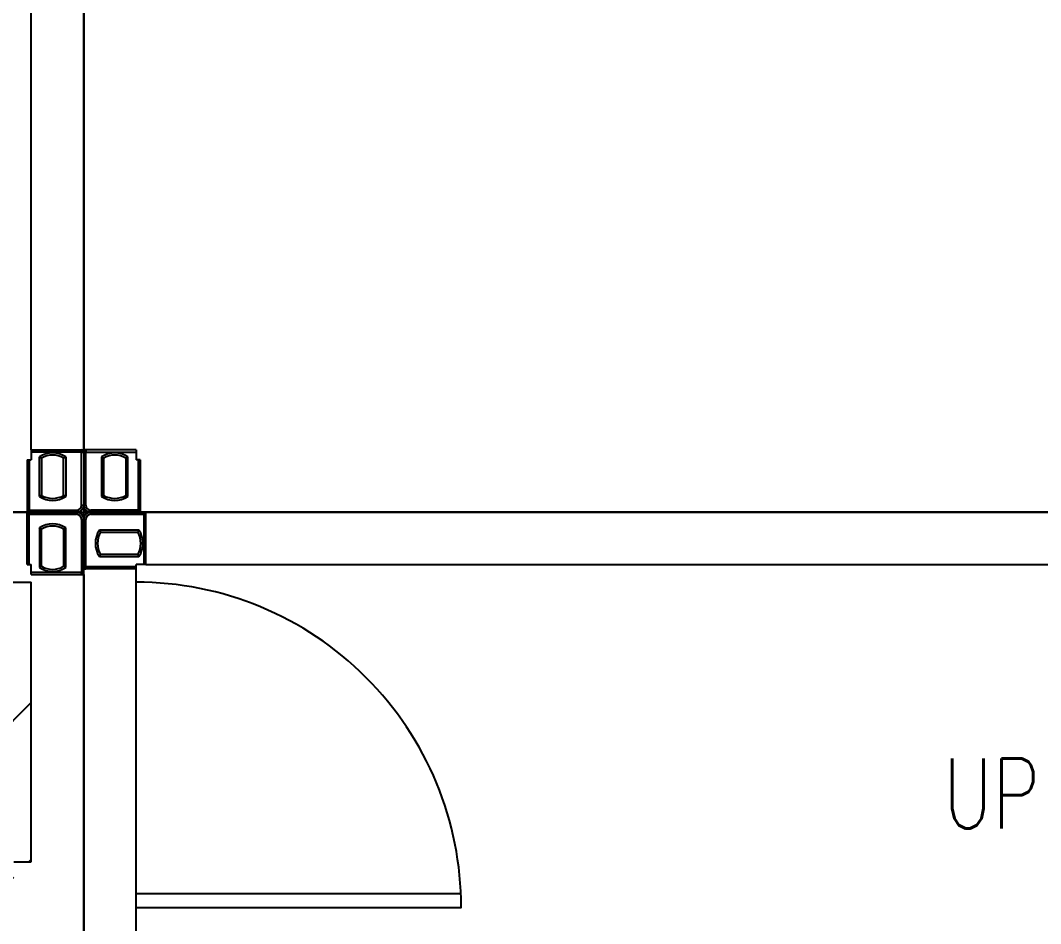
# Model space of a CAD drawing. Header units: millimetres. Extents: x 63700 to 182600, y -289551 to -205451.
# Drawn here: x 116887.5 to 117033.4, y -251869.3 to -251740.2 of the extents above; entities that cross this region are included whole.
import ezdxf

# ---------------------------------------------------------------- set-up
doc = ezdxf.new("R2010")
doc.units = ezdxf.units.MM
doc.header["$LTSCALE"] = 50
doc.styles.get("Standard").update_dxf_attribs({"font": 'romans.shx', "width": 0.75, "bigfont": 'whgtxt.shx'})

# ---------------------------------------------------------------- blocks, each defined once
blk = doc.blocks.new('KEY PLAN_NEW')
h = blk.add_hatch()
h.set_pattern_fill('ANSI31', color=253, scale=2)
h.set_pattern_definition([(45, (-1396.921, -1800.0236), (-4.490128, 4.490128), [])])
edge = h.paths.add_edge_path()
edge.add_line((-2006.862, -1075.944), (-2006.862, -1091.944))
edge.add_line((-2006.862, -1091.944), (-2067.862, -1091.944))
edge.add_line((-2067.862, -1091.944), (-2067.862, -1375.944))
edge.add_line((-2067.862, -1375.944), (-2006.862, -1375.944))
edge.add_line((-2006.862, -1375.944), (-2006.862, -1391.944))
edge.add_line((-2006.862, -1391.944), (-2007.862, -1391.944))
edge.add_line((-2007.862, -1391.944), (-2007.862, -1488.944))
edge.add_line((-2007.862, -1488.944), (-2008.306, -1488.944))
edge.add_arc((-2028.716, -1493.497), 20.912, 12.57767, 76.57873)
edge.add_line((-2023.862, -1473.157), (-2023.862, -1391.944))
edge.add_line((-2023.862, -1391.944), (-2247.862, -1391.944))
edge.add_line((-2247.862, -1391.944), (-2247.862, -1488.944))
edge.add_line((-2247.862, -1488.944), (-2263.862, -1488.944))
edge.add_line((-2263.862, -1488.944), (-2263.862, -1452.184))
edge.add_line((-2263.862, -1452.184), (-2549.862, -1452.184))
edge.add_line((-2549.862, -1452.184), (-2549.862, -1488.944))
edge.add_line((-2549.862, -1488.944), (-2565.862, -1488.944))
edge.add_line((-2565.862, -1488.944), (-2565.862, -1427.944))
edge.add_line((-2565.862, -1427.944), (-2720.862, -1427.944))
edge.add_line((-2720.862, -1427.944), (-2720.862, -1411.944))
edge.add_line((-2720.862, -1411.944), (-2623.862, -1411.944))
edge.add_line((-2623.862, -1411.944), (-2623.862, -1075.944))
edge.add_line((-2623.862, -1075.944), (-2563.862, -1075.944))
edge.add_line((-2563.862, -1075.944), (-2563.862, -1071.944))
edge.add_line((-2563.862, -1071.944), (-2547.862, -1071.944))
edge.add_line((-2547.862, -1071.944), (-2547.862, -1091.944))
edge.add_line((-2547.862, -1091.944), (-2607.862, -1091.944))
edge.add_line((-2607.862, -1091.944), (-2607.862, -1411.944))
edge.add_line((-2607.862, -1411.944), (-2549.862, -1411.944))
edge.add_line((-2549.862, -1411.944), (-2549.862, -1436.184))
edge.add_line((-2549.862, -1436.184), (-2263.862, -1436.184))
edge.add_line((-2263.862, -1436.184), (-2263.862, -1375.944))
edge.add_line((-2263.862, -1375.944), (-2083.862, -1375.944))
edge.add_line((-2083.862, -1375.944), (-2083.862, -1075.944))
edge.add_line((-2083.862, -1075.944), (-2006.862, -1075.944))
at = {"color": 253}
for p, q in [((-2003.862, -1075.504, 46), (-2003.862, -1368.384, 46)), ((-2003.862, -1368.384, 46), (-2003.862, -1075.504, 46)), ((-2006.862, -1368.384, 46), (-2006.862, -1313.444, 46)), ((-2006.862, -1368.384, 46), (-2006.862, -1368.944, 46)), ((-2003.862, -1368.384, 46), (-2003.862, -1371.944, 46)), ((-2003.862, -1368.384, 46), (-2003.862, -1371.944, 46)), ((-2000.862, -1368.384, 46), (-2000.862, -1368.944, 46)), ((-2007.102, -1368.944, 46), (-2006.862, -1368.944, 46)), ((-2000.622, -1368.944, 46), (-2000.862, -1368.944, 46)), ((-2060.622, -1371.944, 46), (-2007.102, -1371.944, 46)), ((-2007.102, -1371.944, 46), (-2060.622, -1371.944, 46)), ((-2007.102, -1371.944, 46), (-2003.862, -1371.944, 46)), ((-2007.102, -1371.944, 46), (-2003.862, -1371.944, 46)), ((-2003.862, -1371.944, 46), (-1887.422, -1371.944, 46)), ((-2003.862, -1375.504, 46), (-2003.862, -1371.944, 46)), ((-2000.622, -1371.944, 46), (-2003.862, -1371.944, 46)), ((-1947.102, -1371.944, 46), (-2000.622, -1371.944, 46)), ((-2007.102, -1374.944, 46), (-2006.862, -1374.944, 46)), ((-2006.862, -1375.504, 46), (-2006.862, -1374.944, 46)), ((-2000.862, -1375.184, 46), (-2000.862, -1374.944, 46)), ((-2000.302, -1374.944, 46), (-2000.862, -1374.944, 46)), ((-2000.302, -1374.944, 46), (-1887.422, -1374.944, 46)), ((-2003.862, -1375.504, 46), (-2003.862, -1488.384, 46)), ((-2000.862, -1428.704, 46), (-2000.862, -1375.184, 46)), ((-2067.862, -1375.944, 46), (-2006.862, -1375.944, 46)), ((-2006.862, -1391.944, 46), (-2006.862, -1375.944, 46)), ((-2007.862, -1391.944, 46), (-2006.862, -1391.944, 46)), ((-2000.862, -1393.744, 46), (-1982.279, -1393.744, 46))]:
    blk.add_line(p, q, dxfattribs=at)
at = {"color": 253, "linetype": 'Continuous'}
for p, q in [((-2006.862, -1368.384, 46), (-2003.862, -1368.384, 46)), ((-2003.982, -1368.504, 46), (-2006.862, -1368.504, 46)), ((-2003.982, -1368.384, 46), (-2003.982, -1368.504, 46)), ((-2003.982, -1368.504, 46), (-2003.862, -1368.504, 46)), ((-2003.982, -1371.534, 46), (-2003.982, -1368.504, 46)), ((-2000.862, -1368.384, 46), (-2003.862, -1368.384, 46)), ((-2003.742, -1368.504, 46), (-2003.862, -1368.504, 46)), ((-2003.742, -1368.384, 46), (-2003.742, -1368.504, 46)), ((-2003.742, -1368.504, 46), (-2000.862, -1368.504, 46)), ((-2003.742, -1371.534, 46), (-2003.742, -1368.504, 46)), ((-2007.102, -1368.944, 46), (-2007.102, -1371.944, 46)), ((-2006.982, -1368.944, 46), (-2006.982, -1371.824, 46)), ((-2006.397, -1371.045, 46), (-2006.397, -1368.782, 46)), ((-2006.277, -1368.849, 46), (-2006.277, -1370.979, 46)), ((-2005.007, -1370.979, 46), (-2005.007, -1368.849, 46)), ((-2004.887, -1368.782, 46), (-2004.887, -1371.045, 46)), ((-2002.837, -1368.782, 46), (-2002.837, -1371.045, 46)), ((-2002.717, -1370.979, 46), (-2002.717, -1368.849, 46)), ((-2001.447, -1368.849, 46), (-2001.447, -1370.979, 46)), ((-2001.327, -1371.045, 46), (-2001.327, -1368.782, 46)), ((-2000.742, -1368.944, 46), (-2000.742, -1371.824, 46)), ((-2000.622, -1368.944, 46), (-2000.622, -1371.944, 46)), ((-2003.982, -1371.534, 46), (-2003.862, -1371.534, 46)), ((-2003.742, -1371.534, 46), (-2003.862, -1371.534, 46)), ((-2007.102, -1371.824, 46), (-2006.982, -1371.824, 46)), ((-2007.102, -1374.944, 46), (-2007.102, -1371.944, 46)), ((-2007.102, -1372.064, 46), (-2006.982, -1372.064, 46)), ((-2006.982, -1371.944, 46), (-2006.982, -1371.824, 46)), ((-2006.982, -1371.824, 46), (-2004.272, -1371.824, 46)), ((-2006.982, -1371.944, 46), (-2006.982, -1372.064, 46)), ((-2006.982, -1374.944, 46), (-2006.982, -1372.064, 46)), ((-2006.982, -1372.064, 46), (-2004.272, -1372.064, 46)), ((-2004.272, -1371.824, 46), (-2004.272, -1371.944, 46)), ((-2004.272, -1372.064, 46), (-2004.272, -1371.944, 46)), ((-2003.982, -1371.824, 46), (-2003.982, -1371.823, 46)), ((-2003.982, -1371.824, 46), (-2003.982, -1371.824, 46)), ((-2003.982, -1372.064, 46), (-2003.982, -1372.064, 46)), ((-2003.982, -1372.064, 46), (-2003.982, -1372.064, 46)), ((-2003.742, -1372.064, 46), (-2003.742, -1372.064, 46)), ((-2003.742, -1372.064, 46), (-2003.742, -1372.064, 46)), ((-2000.742, -1371.824, 46), (-2003.452, -1371.824, 46)), ((-2003.452, -1372.064, 46), (-2003.452, -1371.944, 46)), ((-2003.452, -1372.064, 46), (-2000.422, -1372.064, 46)), ((-2000.742, -1371.944, 46), (-2000.742, -1371.824, 46)), ((-2000.622, -1371.824, 46), (-2000.742, -1371.824, 46)), ((-2000.422, -1372.064, 46), (-2000.422, -1371.944, 46)), ((-2000.302, -1372.064, 46), (-2000.422, -1372.064, 46)), ((-2000.422, -1372.064, 46), (-2000.422, -1374.944, 46)), ((-2000.302, -1374.944, 46), (-2000.302, -1371.944, 46)), ((-2003.982, -1372.354, 46), (-2003.862, -1372.354, 46)), ((-2003.982, -1372.354, 46), (-2003.982, -1375.384, 46)), ((-2003.742, -1372.354, 46), (-2003.862, -1372.354, 46)), ((-2003.742, -1375.064, 46), (-2003.742, -1372.354, 46)), ((-2006.397, -1372.842, 46), (-2006.397, -1375.105, 46)), ((-2006.277, -1375.039, 46), (-2006.277, -1372.909, 46)), ((-2005.007, -1372.909, 46), (-2005.007, -1375.039, 46)), ((-2004.887, -1375.105, 46), (-2004.887, -1372.842, 46)), ((-2000.701, -1372.969, 46), (-2002.963, -1372.969, 46)), ((-2002.897, -1373.089, 46), (-2000.767, -1373.089, 46)), ((-2002.963, -1374.479, 46), (-2000.701, -1374.479, 46)), ((-2000.767, -1374.359, 46), (-2002.897, -1374.359, 46)), ((-2003.862, -1375.064, 46), (-2003.742, -1375.064, 46)), ((-2003.742, -1375.184, 46), (-2003.742, -1375.064, 46)), ((-2000.862, -1375.064, 46), (-2003.742, -1375.064, 46)), ((-2003.982, -1375.384, 46), (-2006.862, -1375.384, 46)), ((-2006.862, -1375.504, 46), (-2003.862, -1375.504, 46)), ((-2003.982, -1375.504, 46), (-2003.982, -1375.384, 46)), ((-2003.982, -1375.384, 46), (-2003.862, -1375.384, 46)), ((-2000.862, -1375.184, 46), (-2003.862, -1375.184, 46))]:
    blk.add_line(p, q, dxfattribs=at)
at = {"color": 253, "elevation": 46}
blk.add_lwpolyline([(-1883.862, -1371.944), (-1883.862, -1431.944), (-2003.862, -1431.944), (-2003.862, -1371.944)], dxfattribs=at)
blk.add_lwpolyline([(-2000.862, -1394.544), (-1982.262, -1394.544, 0.414214), (-2000.862, -1375.944, 0.414214)], format="xyb", dxfattribs=at)
at = {"color": 253, "linetype": 'Continuous'}
for centre, radius, start, end in [((-2005.642, -1369.914, 46), 1.36, 56.27916, 123.72084), ((-2005.642, -1369.914, 46), 1.24, 59.1964, 120.8036), ((-2003.982, -1368.504, 46), 0.12, 0, 90), ((-2003.742, -1368.504, 46), 0.12, 90, 180), ((-2002.082, -1369.914, 46), 1.36, 56.27916, 123.72084), ((-2002.082, -1369.914, 46), 1.24, 59.1964, 120.8036), ((-2005.642, -1369.914, 46), 1.36, 236.27916, 303.72084), ((-2005.642, -1369.914, 46), 1.24, 239.1964, 300.8036), ((-2002.082, -1369.914, 46), 1.36, 236.27916, 303.72084), ((-2002.082, -1369.914, 46), 1.24, 239.1964, 300.8036), ((-2004.272, -1371.534, 46), 0.41, 270, 0), ((-2004.272, -1371.534, 46), 0.29, 270, 0), ((-2003.452, -1371.534, 46), 0.41, 180, 270), ((-2003.452, -1371.534, 46), 0.29, 180, 270), ((-2006.982, -1371.824, 46), 0.12, 180, 270), ((-2006.982, -1372.064, 46), 0.12, 90, 180), ((-2004.272, -1372.354, 46), 0.41, 0, 90), ((-2004.272, -1372.354, 46), 0.29, 0, 90), ((-2003.452, -1372.354, 46), 0.41, 90, 180), ((-2003.452, -1372.354, 46), 0.29, 90, 180), ((-2000.742, -1371.824, 46), 0.12, 270, 0), ((-2000.422, -1372.064, 46), 0.12, 0, 90), ((-2005.642, -1373.974, 46), 1.36, 56.27916, 123.72084), ((-2005.642, -1373.974, 46), 1.24, 59.1964, 120.8036), ((-2001.832, -1373.724, 46), 1.36, 146.27916, 213.72084), ((-2001.832, -1373.724, 46), 1.24, 149.1964, 210.8036), ((-2001.832, -1373.724, 46), 1.24, 329.1964, 30.8036), ((-2001.832, -1373.724, 46), 1.36, 326.27916, 33.72084), ((-2005.642, -1373.974, 46), 1.36, 236.27916, 303.72084), ((-2005.642, -1373.974, 46), 1.24, 239.1964, 300.8036), ((-2003.742, -1375.064, 46), 0.12, 180, 270), ((-2003.982, -1375.384, 46), 0.12, 270, 0)]:
    blk.add_arc(centre, radius, start, end, dxfattribs=at)
for points, knots in [([(-2006.277, -1368.849, 46), (-2006.277, -1368.848, 46), (-2006.278, -1368.848, 46), (-2006.279, -1368.848, 46), (-2006.28, -1368.847, 46), (-2006.28, -1368.847, 46), (-2006.281, -1368.846, 46), (-2006.281, -1368.846, 46), (-2006.282, -1368.846, 46), (-2006.282, -1368.845, 46), (-2006.284, -1368.844, 46), (-2006.285, -1368.844, 46), (-2006.289, -1368.842, 46), (-2006.291, -1368.841, 46), (-2006.294, -1368.839, 46), (-2006.295, -1368.838, 46), (-2006.296, -1368.838, 46), (-2006.297, -1368.837, 46), (-2006.298, -1368.837, 46), (-2006.299, -1368.836, 46), (-2006.301, -1368.835, 46), (-2006.304, -1368.833, 46), (-2006.309, -1368.83, 46), (-2006.312, -1368.829, 46), (-2006.316, -1368.826, 46), (-2006.318, -1368.826, 46), (-2006.32, -1368.824, 46), (-2006.32, -1368.824, 46), (-2006.322, -1368.823, 46), (-2006.323, -1368.823, 46), (-2006.327, -1368.821, 46), (-2006.33, -1368.819, 46), (-2006.336, -1368.815, 46), (-2006.339, -1368.813, 46), (-2006.346, -1368.81, 46), (-2006.35, -1368.808, 46), (-2006.354, -1368.806, 46), (-2006.355, -1368.805, 46), (-2006.357, -1368.804, 46), (-2006.358, -1368.804, 46), (-2006.36, -1368.802, 46), (-2006.362, -1368.801, 46), (-2006.367, -1368.798, 46), (-2006.371, -1368.796, 46), (-2006.378, -1368.792, 46), (-2006.382, -1368.79, 46), (-2006.387, -1368.787, 46), (-2006.389, -1368.786, 46), (-2006.392, -1368.785, 46), (-2006.394, -1368.784, 46), (-2006.395, -1368.783, 46), (-2006.396, -1368.783, 46), (-2006.396, -1368.783, 46), (-2006.397, -1368.782, 46)], [0, 0, 0, 0, 0.06206, 0.12459, 0.12459, 0.155854, 0.155854, 0.171487, 0.171487, 0.187119, 0.187119, 0.249648, 0.249648, 0.312178, 0.312178, 0.343442, 0.343442, 0.359075, 0.359075, 0.374707, 0.374707, 0.437236, 0.437236, 0.499766, 0.499766, 0.53103, 0.53103, 0.546663, 0.546663, 0.562295, 0.562295, 0.624824, 0.624824, 0.687353, 0.687353, 0.749883, 0.749883, 0.765515, 0.765515, 0.781147, 0.781147, 0.812412, 0.812412, 0.874941, 0.874941, 0.937471, 0.937471, 0.968735, 0.968735, 0.984368, 0.992184, 0.992184, 1, 1, 1, 1]), ([(-2004.887, -1368.782, 46), (-2004.887, -1368.783, 46), (-2004.888, -1368.783, 46), (-2004.889, -1368.783, 46), (-2004.89, -1368.784, 46), (-2004.891, -1368.785, 46), (-2004.894, -1368.786, 46), (-2004.896, -1368.787, 46), (-2004.902, -1368.79, 46), (-2004.905, -1368.792, 46), (-2004.913, -1368.796, 46), (-2004.916, -1368.798, 46), (-2004.922, -1368.801, 46), (-2004.923, -1368.802, 46), (-2004.926, -1368.804, 46), (-2004.927, -1368.804, 46), (-2004.929, -1368.805, 46), (-2004.93, -1368.806, 46), (-2004.934, -1368.808, 46), (-2004.937, -1368.81, 46), (-2004.944, -1368.813, 46), (-2004.947, -1368.815, 46), (-2004.954, -1368.819, 46), (-2004.957, -1368.821, 46), (-2004.961, -1368.823, 46), (-2004.962, -1368.823, 46), (-2004.963, -1368.824, 46), (-2004.964, -1368.824, 46), (-2004.966, -1368.826, 46), (-2004.967, -1368.826, 46), (-2004.972, -1368.829, 46), (-2004.974, -1368.83, 46), (-2004.98, -1368.833, 46), (-2004.982, -1368.835, 46), (-2004.985, -1368.836, 46), (-2004.986, -1368.837, 46), (-2004.987, -1368.837, 46), (-2004.987, -1368.838, 46), (-2004.989, -1368.838, 46), (-2004.99, -1368.839, 46), (-2004.993, -1368.841, 46), (-2004.995, -1368.842, 46), (-2004.998, -1368.844, 46), (-2005, -1368.844, 46), (-2005.001, -1368.845, 46), (-2005.002, -1368.846, 46), (-2005.002, -1368.846, 46), (-2005.002, -1368.846, 46), (-2005.003, -1368.847, 46), (-2005.004, -1368.847, 46), (-2005.005, -1368.848, 46), (-2005.006, -1368.848, 46), (-2005.007, -1368.848, 46), (-2005.007, -1368.849, 46)], [0, 0, 0, 0, 0.00782, 0.00782, 0.015639, 0.031279, 0.031279, 0.062557, 0.062557, 0.125114, 0.125114, 0.187671, 0.187671, 0.21895, 0.21895, 0.234589, 0.234589, 0.250228, 0.250228, 0.312785, 0.312785, 0.375342, 0.375342, 0.437899, 0.437899, 0.453538, 0.453538, 0.469178, 0.469178, 0.500456, 0.500456, 0.563013, 0.563013, 0.62557, 0.62557, 0.641209, 0.641209, 0.656849, 0.656849, 0.688127, 0.688127, 0.750684, 0.750684, 0.813241, 0.813241, 0.828881, 0.828881, 0.84452, 0.84452, 0.875798, 0.875798, 0.938355, 1, 1, 1, 1]), ([(-2002.837, -1368.782, 46), (-2002.836, -1368.783, 46), (-2002.836, -1368.783, 46), (-2002.835, -1368.783, 46), (-2002.834, -1368.784, 46), (-2002.832, -1368.785, 46), (-2002.829, -1368.786, 46), (-2002.827, -1368.787, 46), (-2002.822, -1368.79, 46), (-2002.818, -1368.792, 46), (-2002.811, -1368.796, 46), (-2002.807, -1368.798, 46), (-2002.802, -1368.801, 46), (-2002.8, -1368.802, 46), (-2002.798, -1368.804, 46), (-2002.797, -1368.804, 46), (-2002.795, -1368.805, 46), (-2002.794, -1368.806, 46), (-2002.79, -1368.808, 46), (-2002.786, -1368.81, 46), (-2002.779, -1368.813, 46), (-2002.776, -1368.815, 46), (-2002.77, -1368.819, 46), (-2002.767, -1368.821, 46), (-2002.763, -1368.823, 46), (-2002.762, -1368.823, 46), (-2002.761, -1368.824, 46), (-2002.76, -1368.824, 46), (-2002.758, -1368.826, 46), (-2002.756, -1368.826, 46), (-2002.752, -1368.829, 46), (-2002.749, -1368.83, 46), (-2002.744, -1368.833, 46), (-2002.741, -1368.835, 46), (-2002.739, -1368.836, 46), (-2002.738, -1368.837, 46), (-2002.737, -1368.837, 46), (-2002.736, -1368.838, 46), (-2002.735, -1368.838, 46), (-2002.734, -1368.839, 46), (-2002.731, -1368.841, 46), (-2002.729, -1368.842, 46), (-2002.725, -1368.844, 46), (-2002.724, -1368.844, 46), (-2002.722, -1368.845, 46), (-2002.722, -1368.846, 46), (-2002.721, -1368.846, 46), (-2002.721, -1368.846, 46), (-2002.72, -1368.847, 46), (-2002.72, -1368.847, 46), (-2002.719, -1368.848, 46), (-2002.718, -1368.848, 46), (-2002.717, -1368.848, 46), (-2002.717, -1368.849, 46)], [0, 0, 0, 0, 0.00782, 0.00782, 0.015639, 0.031279, 0.031279, 0.062557, 0.062557, 0.125114, 0.125114, 0.187671, 0.187671, 0.21895, 0.21895, 0.234589, 0.234589, 0.250228, 0.250228, 0.312785, 0.312785, 0.375342, 0.375342, 0.437899, 0.437899, 0.453538, 0.453538, 0.469178, 0.469178, 0.500456, 0.500456, 0.563013, 0.563013, 0.62557, 0.62557, 0.641209, 0.641209, 0.656849, 0.656849, 0.688127, 0.688127, 0.750684, 0.750684, 0.813241, 0.813241, 0.828881, 0.828881, 0.84452, 0.84452, 0.875798, 0.875798, 0.938355, 1, 1, 1, 1]), ([(-2001.447, -1368.849, 46), (-2001.447, -1368.848, 46), (-2001.446, -1368.848, 46), (-2001.445, -1368.848, 46), (-2001.444, -1368.847, 46), (-2001.443, -1368.847, 46), (-2001.442, -1368.846, 46), (-2001.442, -1368.846, 46), (-2001.442, -1368.846, 46), (-2001.441, -1368.845, 46), (-2001.44, -1368.844, 46), (-2001.438, -1368.844, 46), (-2001.435, -1368.842, 46), (-2001.433, -1368.841, 46), (-2001.43, -1368.839, 46), (-2001.429, -1368.838, 46), (-2001.427, -1368.838, 46), (-2001.427, -1368.837, 46), (-2001.426, -1368.837, 46), (-2001.425, -1368.836, 46), (-2001.422, -1368.835, 46), (-2001.42, -1368.833, 46), (-2001.414, -1368.83, 46), (-2001.412, -1368.829, 46), (-2001.407, -1368.826, 46), (-2001.406, -1368.826, 46), (-2001.404, -1368.824, 46), (-2001.403, -1368.824, 46), (-2001.402, -1368.823, 46), (-2001.401, -1368.823, 46), (-2001.397, -1368.821, 46), (-2001.394, -1368.819, 46), (-2001.387, -1368.815, 46), (-2001.384, -1368.813, 46), (-2001.377, -1368.81, 46), (-2001.374, -1368.808, 46), (-2001.37, -1368.806, 46), (-2001.369, -1368.805, 46), (-2001.367, -1368.804, 46), (-2001.366, -1368.804, 46), (-2001.363, -1368.802, 46), (-2001.362, -1368.801, 46), (-2001.356, -1368.798, 46), (-2001.353, -1368.796, 46), (-2001.345, -1368.792, 46), (-2001.342, -1368.79, 46), (-2001.336, -1368.787, 46), (-2001.334, -1368.786, 46), (-2001.331, -1368.785, 46), (-2001.33, -1368.784, 46), (-2001.329, -1368.783, 46), (-2001.328, -1368.783, 46), (-2001.327, -1368.783, 46), (-2001.327, -1368.782, 46)], [0, 0, 0, 0, 0.06206, 0.12459, 0.12459, 0.155854, 0.155854, 0.171487, 0.171487, 0.187119, 0.187119, 0.249648, 0.249648, 0.312178, 0.312178, 0.343442, 0.343442, 0.359075, 0.359075, 0.374707, 0.374707, 0.437236, 0.437236, 0.499766, 0.499766, 0.53103, 0.53103, 0.546663, 0.546663, 0.562295, 0.562295, 0.624824, 0.624824, 0.687353, 0.687353, 0.749883, 0.749883, 0.765515, 0.765515, 0.781147, 0.781147, 0.812412, 0.812412, 0.874941, 0.874941, 0.937471, 0.937471, 0.968735, 0.968735, 0.984368, 0.992184, 0.992184, 1, 1, 1, 1]), ([(-2006.277, -1370.979, 46), (-2006.277, -1370.979, 46), (-2006.278, -1370.979, 46), (-2006.279, -1370.98, 46), (-2006.28, -1370.98, 46), (-2006.28, -1370.981, 46), (-2006.281, -1370.981, 46), (-2006.281, -1370.981, 46), (-2006.282, -1370.982, 46), (-2006.282, -1370.982, 46), (-2006.284, -1370.983, 46), (-2006.285, -1370.984, 46), (-2006.289, -1370.985, 46), (-2006.291, -1370.986, 46), (-2006.294, -1370.988, 46), (-2006.295, -1370.989, 46), (-2006.296, -1370.99, 46), (-2006.297, -1370.99, 46), (-2006.298, -1370.991, 46), (-2006.299, -1370.991, 46), (-2006.301, -1370.993, 46), (-2006.304, -1370.994, 46), (-2006.309, -1370.997, 46), (-2006.312, -1370.998, 46), (-2006.316, -1371.001, 46), (-2006.318, -1371.002, 46), (-2006.32, -1371.003, 46), (-2006.32, -1371.003, 46), (-2006.322, -1371.004, 46), (-2006.323, -1371.004, 46), (-2006.327, -1371.007, 46), (-2006.33, -1371.008, 46), (-2006.336, -1371.012, 46), (-2006.339, -1371.014, 46), (-2006.346, -1371.017, 46), (-2006.35, -1371.019, 46), (-2006.354, -1371.022, 46), (-2006.355, -1371.022, 46), (-2006.357, -1371.023, 46), (-2006.358, -1371.024, 46), (-2006.36, -1371.025, 46), (-2006.362, -1371.026, 46), (-2006.367, -1371.029, 46), (-2006.371, -1371.031, 46), (-2006.378, -1371.035, 46), (-2006.382, -1371.037, 46), (-2006.387, -1371.04, 46), (-2006.389, -1371.041, 46), (-2006.392, -1371.042, 46), (-2006.394, -1371.043, 46), (-2006.395, -1371.044, 46), (-2006.396, -1371.044, 46), (-2006.396, -1371.045, 46), (-2006.397, -1371.045, 46)], [0, 0, 0, 0, 0.06206, 0.12459, 0.12459, 0.155854, 0.155854, 0.171487, 0.171487, 0.187119, 0.187119, 0.249648, 0.249648, 0.312178, 0.312178, 0.343442, 0.343442, 0.359075, 0.359075, 0.374707, 0.374707, 0.437236, 0.437236, 0.499766, 0.499766, 0.53103, 0.53103, 0.546663, 0.546663, 0.562295, 0.562295, 0.624824, 0.624824, 0.687353, 0.687353, 0.749883, 0.749883, 0.765515, 0.765515, 0.781147, 0.781147, 0.812412, 0.812412, 0.874941, 0.874941, 0.937471, 0.937471, 0.968735, 0.968735, 0.984368, 0.992184, 0.992184, 1, 1, 1, 1]), ([(-2004.887, -1371.045, 46), (-2004.887, -1371.045, 46), (-2004.888, -1371.044, 46), (-2004.889, -1371.044, 46), (-2004.89, -1371.043, 46), (-2004.891, -1371.042, 46), (-2004.894, -1371.041, 46), (-2004.896, -1371.04, 46), (-2004.902, -1371.037, 46), (-2004.905, -1371.035, 46), (-2004.913, -1371.031, 46), (-2004.916, -1371.029, 46), (-2004.922, -1371.026, 46), (-2004.923, -1371.025, 46), (-2004.926, -1371.024, 46), (-2004.927, -1371.023, 46), (-2004.929, -1371.022, 46), (-2004.93, -1371.022, 46), (-2004.934, -1371.019, 46), (-2004.937, -1371.017, 46), (-2004.944, -1371.014, 46), (-2004.947, -1371.012, 46), (-2004.954, -1371.008, 46), (-2004.957, -1371.007, 46), (-2004.961, -1371.004, 46), (-2004.962, -1371.004, 46), (-2004.963, -1371.003, 46), (-2004.964, -1371.003, 46), (-2004.966, -1371.002, 46), (-2004.967, -1371.001, 46), (-2004.972, -1370.998, 46), (-2004.974, -1370.997, 46), (-2004.98, -1370.994, 46), (-2004.982, -1370.993, 46), (-2004.985, -1370.991, 46), (-2004.986, -1370.991, 46), (-2004.987, -1370.99, 46), (-2004.987, -1370.99, 46), (-2004.989, -1370.989, 46), (-2004.99, -1370.988, 46), (-2004.993, -1370.986, 46), (-2004.995, -1370.985, 46), (-2004.998, -1370.984, 46), (-2005, -1370.983, 46), (-2005.001, -1370.982, 46), (-2005.002, -1370.982, 46), (-2005.002, -1370.981, 46), (-2005.002, -1370.981, 46), (-2005.003, -1370.981, 46), (-2005.004, -1370.98, 46), (-2005.005, -1370.98, 46), (-2005.006, -1370.979, 46), (-2005.007, -1370.979, 46), (-2005.007, -1370.979, 46)], [0, 0, 0, 0, 0.00782, 0.00782, 0.015639, 0.031279, 0.031279, 0.062557, 0.062557, 0.125114, 0.125114, 0.187671, 0.187671, 0.21895, 0.21895, 0.234589, 0.234589, 0.250228, 0.250228, 0.312785, 0.312785, 0.375342, 0.375342, 0.437899, 0.437899, 0.453538, 0.453538, 0.469178, 0.469178, 0.500456, 0.500456, 0.563013, 0.563013, 0.62557, 0.62557, 0.641209, 0.641209, 0.656849, 0.656849, 0.688127, 0.688127, 0.750684, 0.750684, 0.813241, 0.813241, 0.828881, 0.828881, 0.84452, 0.84452, 0.875798, 0.875798, 0.938355, 1, 1, 1, 1]), ([(-2002.837, -1371.045, 46), (-2002.836, -1371.045, 46), (-2002.836, -1371.044, 46), (-2002.835, -1371.044, 46), (-2002.834, -1371.043, 46), (-2002.832, -1371.042, 46), (-2002.829, -1371.041, 46), (-2002.827, -1371.04, 46), (-2002.822, -1371.037, 46), (-2002.818, -1371.035, 46), (-2002.811, -1371.031, 46), (-2002.807, -1371.029, 46), (-2002.802, -1371.026, 46), (-2002.8, -1371.025, 46), (-2002.798, -1371.024, 46), (-2002.797, -1371.023, 46), (-2002.795, -1371.022, 46), (-2002.794, -1371.022, 46), (-2002.79, -1371.019, 46), (-2002.786, -1371.017, 46), (-2002.779, -1371.014, 46), (-2002.776, -1371.012, 46), (-2002.77, -1371.008, 46), (-2002.767, -1371.007, 46), (-2002.763, -1371.004, 46), (-2002.762, -1371.004, 46), (-2002.761, -1371.003, 46), (-2002.76, -1371.003, 46), (-2002.758, -1371.002, 46), (-2002.756, -1371.001, 46), (-2002.752, -1370.998, 46), (-2002.749, -1370.997, 46), (-2002.744, -1370.994, 46), (-2002.741, -1370.993, 46), (-2002.739, -1370.991, 46), (-2002.738, -1370.991, 46), (-2002.737, -1370.99, 46), (-2002.736, -1370.99, 46), (-2002.735, -1370.989, 46), (-2002.734, -1370.988, 46), (-2002.731, -1370.986, 46), (-2002.729, -1370.985, 46), (-2002.725, -1370.984, 46), (-2002.724, -1370.983, 46), (-2002.722, -1370.982, 46), (-2002.722, -1370.982, 46), (-2002.721, -1370.981, 46), (-2002.721, -1370.981, 46), (-2002.72, -1370.981, 46), (-2002.72, -1370.98, 46), (-2002.719, -1370.98, 46), (-2002.718, -1370.979, 46), (-2002.717, -1370.979, 46), (-2002.717, -1370.979, 46)], [0, 0, 0, 0, 0.00782, 0.00782, 0.015639, 0.031279, 0.031279, 0.062557, 0.062557, 0.125114, 0.125114, 0.187671, 0.187671, 0.21895, 0.21895, 0.234589, 0.234589, 0.250228, 0.250228, 0.312785, 0.312785, 0.375342, 0.375342, 0.437899, 0.437899, 0.453538, 0.453538, 0.469178, 0.469178, 0.500456, 0.500456, 0.563013, 0.563013, 0.62557, 0.62557, 0.641209, 0.641209, 0.656849, 0.656849, 0.688127, 0.688127, 0.750684, 0.750684, 0.813241, 0.813241, 0.828881, 0.828881, 0.84452, 0.84452, 0.875798, 0.875798, 0.938355, 1, 1, 1, 1]), ([(-2001.447, -1370.979, 46), (-2001.447, -1370.979, 46), (-2001.446, -1370.979, 46), (-2001.445, -1370.98, 46), (-2001.444, -1370.98, 46), (-2001.443, -1370.981, 46), (-2001.442, -1370.981, 46), (-2001.442, -1370.981, 46), (-2001.442, -1370.982, 46), (-2001.441, -1370.982, 46), (-2001.44, -1370.983, 46), (-2001.438, -1370.984, 46), (-2001.435, -1370.985, 46), (-2001.433, -1370.986, 46), (-2001.43, -1370.988, 46), (-2001.429, -1370.989, 46), (-2001.427, -1370.99, 46), (-2001.427, -1370.99, 46), (-2001.426, -1370.991, 46), (-2001.425, -1370.991, 46), (-2001.422, -1370.993, 46), (-2001.42, -1370.994, 46), (-2001.414, -1370.997, 46), (-2001.412, -1370.998, 46), (-2001.407, -1371.001, 46), (-2001.406, -1371.002, 46), (-2001.404, -1371.003, 46), (-2001.403, -1371.003, 46), (-2001.402, -1371.004, 46), (-2001.401, -1371.004, 46), (-2001.397, -1371.007, 46), (-2001.394, -1371.008, 46), (-2001.387, -1371.012, 46), (-2001.384, -1371.014, 46), (-2001.377, -1371.017, 46), (-2001.374, -1371.019, 46), (-2001.37, -1371.022, 46), (-2001.369, -1371.022, 46), (-2001.367, -1371.023, 46), (-2001.366, -1371.024, 46), (-2001.363, -1371.025, 46), (-2001.362, -1371.026, 46), (-2001.356, -1371.029, 46), (-2001.353, -1371.031, 46), (-2001.345, -1371.035, 46), (-2001.342, -1371.037, 46), (-2001.336, -1371.04, 46), (-2001.334, -1371.041, 46), (-2001.331, -1371.042, 46), (-2001.33, -1371.043, 46), (-2001.329, -1371.044, 46), (-2001.328, -1371.044, 46), (-2001.327, -1371.045, 46), (-2001.327, -1371.045, 46)], [0, 0, 0, 0, 0.06206, 0.12459, 0.12459, 0.155854, 0.155854, 0.171487, 0.171487, 0.187119, 0.187119, 0.249648, 0.249648, 0.312178, 0.312178, 0.343442, 0.343442, 0.359075, 0.359075, 0.374707, 0.374707, 0.437236, 0.437236, 0.499766, 0.499766, 0.53103, 0.53103, 0.546663, 0.546663, 0.562295, 0.562295, 0.624824, 0.624824, 0.687353, 0.687353, 0.749883, 0.749883, 0.765515, 0.765515, 0.781147, 0.781147, 0.812412, 0.812412, 0.874941, 0.874941, 0.937471, 0.937471, 0.968735, 0.968735, 0.984368, 0.992184, 0.992184, 1, 1, 1, 1]), ([(-2006.277, -1372.909, 46), (-2006.277, -1372.908, 46), (-2006.278, -1372.908, 46), (-2006.279, -1372.908, 46), (-2006.28, -1372.907, 46), (-2006.28, -1372.907, 46), (-2006.281, -1372.906, 46), (-2006.281, -1372.906, 46), (-2006.282, -1372.906, 46), (-2006.282, -1372.905, 46), (-2006.284, -1372.904, 46), (-2006.285, -1372.904, 46), (-2006.289, -1372.902, 46), (-2006.291, -1372.901, 46), (-2006.294, -1372.899, 46), (-2006.295, -1372.898, 46), (-2006.296, -1372.898, 46), (-2006.297, -1372.897, 46), (-2006.298, -1372.897, 46), (-2006.299, -1372.896, 46), (-2006.301, -1372.895, 46), (-2006.304, -1372.893, 46), (-2006.309, -1372.89, 46), (-2006.312, -1372.889, 46), (-2006.316, -1372.886, 46), (-2006.318, -1372.886, 46), (-2006.32, -1372.884, 46), (-2006.32, -1372.884, 46), (-2006.322, -1372.883, 46), (-2006.323, -1372.883, 46), (-2006.327, -1372.881, 46), (-2006.33, -1372.879, 46), (-2006.336, -1372.875, 46), (-2006.339, -1372.873, 46), (-2006.346, -1372.87, 46), (-2006.35, -1372.868, 46), (-2006.354, -1372.866, 46), (-2006.355, -1372.865, 46), (-2006.357, -1372.864, 46), (-2006.358, -1372.864, 46), (-2006.36, -1372.862, 46), (-2006.362, -1372.861, 46), (-2006.367, -1372.858, 46), (-2006.371, -1372.856, 46), (-2006.378, -1372.852, 46), (-2006.382, -1372.85, 46), (-2006.387, -1372.847, 46), (-2006.389, -1372.846, 46), (-2006.392, -1372.845, 46), (-2006.394, -1372.844, 46), (-2006.395, -1372.843, 46), (-2006.396, -1372.843, 46), (-2006.396, -1372.843, 46), (-2006.397, -1372.842, 46)], [0, 0, 0, 0, 0.06206, 0.12459, 0.12459, 0.155854, 0.155854, 0.171487, 0.171487, 0.187119, 0.187119, 0.249648, 0.249648, 0.312178, 0.312178, 0.343442, 0.343442, 0.359075, 0.359075, 0.374707, 0.374707, 0.437236, 0.437236, 0.499766, 0.499766, 0.53103, 0.53103, 0.546663, 0.546663, 0.562295, 0.562295, 0.624824, 0.624824, 0.687353, 0.687353, 0.749883, 0.749883, 0.765515, 0.765515, 0.781147, 0.781147, 0.812412, 0.812412, 0.874941, 0.874941, 0.937471, 0.937471, 0.968735, 0.968735, 0.984368, 0.992184, 0.992184, 1, 1, 1, 1]), ([(-2004.887, -1372.842, 46), (-2004.887, -1372.843, 46), (-2004.888, -1372.843, 46), (-2004.889, -1372.843, 46), (-2004.89, -1372.844, 46), (-2004.891, -1372.845, 46), (-2004.894, -1372.846, 46), (-2004.896, -1372.847, 46), (-2004.902, -1372.85, 46), (-2004.905, -1372.852, 46), (-2004.913, -1372.856, 46), (-2004.916, -1372.858, 46), (-2004.922, -1372.861, 46), (-2004.923, -1372.862, 46), (-2004.926, -1372.864, 46), (-2004.927, -1372.864, 46), (-2004.929, -1372.865, 46), (-2004.93, -1372.866, 46), (-2004.934, -1372.868, 46), (-2004.937, -1372.87, 46), (-2004.944, -1372.873, 46), (-2004.947, -1372.875, 46), (-2004.954, -1372.879, 46), (-2004.957, -1372.881, 46), (-2004.961, -1372.883, 46), (-2004.962, -1372.883, 46), (-2004.963, -1372.884, 46), (-2004.964, -1372.884, 46), (-2004.966, -1372.886, 46), (-2004.967, -1372.886, 46), (-2004.972, -1372.889, 46), (-2004.974, -1372.89, 46), (-2004.98, -1372.893, 46), (-2004.982, -1372.895, 46), (-2004.985, -1372.896, 46), (-2004.986, -1372.897, 46), (-2004.987, -1372.897, 46), (-2004.987, -1372.898, 46), (-2004.989, -1372.898, 46), (-2004.99, -1372.899, 46), (-2004.993, -1372.901, 46), (-2004.995, -1372.902, 46), (-2004.998, -1372.904, 46), (-2005, -1372.904, 46), (-2005.001, -1372.905, 46), (-2005.002, -1372.906, 46), (-2005.002, -1372.906, 46), (-2005.002, -1372.906, 46), (-2005.003, -1372.907, 46), (-2005.004, -1372.907, 46), (-2005.005, -1372.908, 46), (-2005.006, -1372.908, 46), (-2005.007, -1372.908, 46), (-2005.007, -1372.909, 46)], [0, 0, 0, 0, 0.00782, 0.00782, 0.015639, 0.031279, 0.031279, 0.062557, 0.062557, 0.125114, 0.125114, 0.187671, 0.187671, 0.21895, 0.21895, 0.234589, 0.234589, 0.250228, 0.250228, 0.312785, 0.312785, 0.375342, 0.375342, 0.437899, 0.437899, 0.453538, 0.453538, 0.469178, 0.469178, 0.500456, 0.500456, 0.563013, 0.563013, 0.62557, 0.62557, 0.641209, 0.641209, 0.656849, 0.656849, 0.688127, 0.688127, 0.750684, 0.750684, 0.813241, 0.813241, 0.828881, 0.828881, 0.84452, 0.84452, 0.875798, 0.875798, 0.938355, 1, 1, 1, 1]), ([(-2002.963, -1372.969, 46), (-2002.963, -1372.969, 46), (-2002.962, -1372.97, 46), (-2002.962, -1372.97, 46), (-2002.961, -1372.972, 46), (-2002.96, -1372.973, 46), (-2002.959, -1372.976, 46), (-2002.958, -1372.978, 46), (-2002.955, -1372.983, 46), (-2002.953, -1372.987, 46), (-2002.949, -1372.994, 46), (-2002.947, -1372.998, 46), (-2002.944, -1373.003, 46), (-2002.943, -1373.005, 46), (-2002.942, -1373.008, 46), (-2002.941, -1373.009, 46), (-2002.94, -1373.01, 46), (-2002.94, -1373.011, 46), (-2002.937, -1373.016, 46), (-2002.936, -1373.019, 46), (-2002.932, -1373.026, 46), (-2002.93, -1373.029, 46), (-2002.927, -1373.036, 46), (-2002.925, -1373.039, 46), (-2002.923, -1373.043, 46), (-2002.922, -1373.043, 46), (-2002.921, -1373.045, 46), (-2002.921, -1373.046, 46), (-2002.92, -1373.048, 46), (-2002.919, -1373.049, 46), (-2002.917, -1373.054, 46), (-2002.915, -1373.056, 46), (-2002.912, -1373.061, 46), (-2002.911, -1373.064, 46), (-2002.909, -1373.067, 46), (-2002.909, -1373.067, 46), (-2002.908, -1373.069, 46), (-2002.908, -1373.069, 46), (-2002.907, -1373.071, 46), (-2002.906, -1373.072, 46), (-2002.905, -1373.075, 46), (-2002.904, -1373.077, 46), (-2002.902, -1373.08, 46), (-2002.901, -1373.081, 46), (-2002.9, -1373.083, 46), (-2002.9, -1373.083, 46), (-2002.899, -1373.084, 46), (-2002.899, -1373.084, 46), (-2002.899, -1373.085, 46), (-2002.899, -1373.086, 46), (-2002.898, -1373.087, 46), (-2002.897, -1373.087, 46), (-2002.897, -1373.088, 46), (-2002.897, -1373.089, 46)], [0, 0, 0, 0, 0.00782, 0.00782, 0.015639, 0.031279, 0.031279, 0.062557, 0.062557, 0.125114, 0.125114, 0.187671, 0.187671, 0.21895, 0.21895, 0.234589, 0.234589, 0.250228, 0.250228, 0.312785, 0.312785, 0.375342, 0.375342, 0.437899, 0.437899, 0.453538, 0.453538, 0.469178, 0.469178, 0.500456, 0.500456, 0.563013, 0.563013, 0.62557, 0.62557, 0.641209, 0.641209, 0.656849, 0.656849, 0.688127, 0.688127, 0.750684, 0.750684, 0.813241, 0.813241, 0.828881, 0.828881, 0.84452, 0.84452, 0.875798, 0.875798, 0.938355, 1, 1, 1, 1]), ([(-2000.701, -1372.969, 46), (-2000.701, -1372.969, 46), (-2000.701, -1372.97, 46), (-2000.702, -1372.97, 46), (-2000.702, -1372.972, 46), (-2000.703, -1372.973, 46), (-2000.705, -1372.976, 46), (-2000.706, -1372.978, 46), (-2000.709, -1372.983, 46), (-2000.711, -1372.987, 46), (-2000.714, -1372.994, 46), (-2000.716, -1372.998, 46), (-2000.719, -1373.003, 46), (-2000.72, -1373.005, 46), (-2000.722, -1373.008, 46), (-2000.722, -1373.009, 46), (-2000.723, -1373.01, 46), (-2000.724, -1373.011, 46), (-2000.726, -1373.016, 46), (-2000.728, -1373.019, 46), (-2000.732, -1373.026, 46), (-2000.733, -1373.029, 46), (-2000.737, -1373.036, 46), (-2000.739, -1373.039, 46), (-2000.741, -1373.043, 46), (-2000.741, -1373.043, 46), (-2000.742, -1373.045, 46), (-2000.743, -1373.046, 46), (-2000.744, -1373.048, 46), (-2000.745, -1373.049, 46), (-2000.747, -1373.054, 46), (-2000.748, -1373.056, 46), (-2000.751, -1373.061, 46), (-2000.753, -1373.064, 46), (-2000.754, -1373.067, 46), (-2000.755, -1373.067, 46), (-2000.755, -1373.069, 46), (-2000.756, -1373.069, 46), (-2000.757, -1373.071, 46), (-2000.757, -1373.072, 46), (-2000.759, -1373.075, 46), (-2000.76, -1373.077, 46), (-2000.762, -1373.08, 46), (-2000.763, -1373.081, 46), (-2000.764, -1373.083, 46), (-2000.764, -1373.083, 46), (-2000.764, -1373.084, 46), (-2000.764, -1373.084, 46), (-2000.765, -1373.085, 46), (-2000.765, -1373.086, 46), (-2000.766, -1373.087, 46), (-2000.766, -1373.087, 46), (-2000.767, -1373.088, 46), (-2000.767, -1373.089, 46)], [0, 0, 0, 0, 0.00782, 0.00782, 0.015639, 0.031279, 0.031279, 0.062557, 0.062557, 0.125114, 0.125114, 0.187671, 0.187671, 0.21895, 0.21895, 0.234589, 0.234589, 0.250228, 0.250228, 0.312785, 0.312785, 0.375342, 0.375342, 0.437899, 0.437899, 0.453538, 0.453538, 0.469178, 0.469178, 0.500456, 0.500456, 0.563013, 0.563013, 0.62557, 0.62557, 0.641209, 0.641209, 0.656849, 0.656849, 0.688127, 0.688127, 0.750684, 0.750684, 0.813241, 0.813241, 0.828881, 0.828881, 0.84452, 0.84452, 0.875798, 0.875798, 0.938355, 1, 1, 1, 1]), ([(-2002.897, -1374.359, 46), (-2002.897, -1374.359, 46), (-2002.897, -1374.36, 46), (-2002.898, -1374.36, 46), (-2002.899, -1374.362, 46), (-2002.899, -1374.362, 46), (-2002.899, -1374.363, 46), (-2002.899, -1374.363, 46), (-2002.9, -1374.364, 46), (-2002.9, -1374.364, 46), (-2002.901, -1374.366, 46), (-2002.902, -1374.367, 46), (-2002.904, -1374.371, 46), (-2002.905, -1374.372, 46), (-2002.906, -1374.375, 46), (-2002.907, -1374.376, 46), (-2002.908, -1374.378, 46), (-2002.908, -1374.379, 46), (-2002.909, -1374.38, 46), (-2002.909, -1374.38, 46), (-2002.911, -1374.383, 46), (-2002.912, -1374.386, 46), (-2002.915, -1374.391, 46), (-2002.917, -1374.394, 46), (-2002.919, -1374.398, 46), (-2002.92, -1374.399, 46), (-2002.921, -1374.402, 46), (-2002.921, -1374.402, 46), (-2002.922, -1374.404, 46), (-2002.923, -1374.405, 46), (-2002.925, -1374.408, 46), (-2002.927, -1374.412, 46), (-2002.93, -1374.418, 46), (-2002.932, -1374.421, 46), (-2002.936, -1374.428, 46), (-2002.937, -1374.431, 46), (-2002.94, -1374.436, 46), (-2002.94, -1374.437, 46), (-2002.941, -1374.439, 46), (-2002.942, -1374.439, 46), (-2002.943, -1374.442, 46), (-2002.944, -1374.444, 46), (-2002.947, -1374.449, 46), (-2002.949, -1374.453, 46), (-2002.953, -1374.46, 46), (-2002.955, -1374.464, 46), (-2002.958, -1374.469, 46), (-2002.959, -1374.471, 46), (-2002.96, -1374.474, 46), (-2002.961, -1374.475, 46), (-2002.962, -1374.477, 46), (-2002.962, -1374.478, 46), (-2002.963, -1374.478, 46), (-2002.963, -1374.479, 46)], [0, 0, 0, 0, 0.06206, 0.12459, 0.12459, 0.155854, 0.155854, 0.171487, 0.171487, 0.187119, 0.187119, 0.249648, 0.249648, 0.312178, 0.312178, 0.343442, 0.343442, 0.359075, 0.359075, 0.374707, 0.374707, 0.437236, 0.437236, 0.499766, 0.499766, 0.53103, 0.53103, 0.546663, 0.546663, 0.562295, 0.562295, 0.624824, 0.624824, 0.687353, 0.687353, 0.749883, 0.749883, 0.765515, 0.765515, 0.781147, 0.781147, 0.812412, 0.812412, 0.874941, 0.874941, 0.937471, 0.937471, 0.968735, 0.968735, 0.984368, 0.992184, 0.992184, 1, 1, 1, 1]), ([(-2000.767, -1374.359, 46), (-2000.767, -1374.359, 46), (-2000.766, -1374.36, 46), (-2000.766, -1374.36, 46), (-2000.765, -1374.362, 46), (-2000.765, -1374.362, 46), (-2000.764, -1374.363, 46), (-2000.764, -1374.363, 46), (-2000.764, -1374.364, 46), (-2000.764, -1374.364, 46), (-2000.763, -1374.366, 46), (-2000.762, -1374.367, 46), (-2000.76, -1374.371, 46), (-2000.759, -1374.372, 46), (-2000.757, -1374.375, 46), (-2000.757, -1374.376, 46), (-2000.756, -1374.378, 46), (-2000.755, -1374.379, 46), (-2000.755, -1374.38, 46), (-2000.754, -1374.38, 46), (-2000.753, -1374.383, 46), (-2000.751, -1374.386, 46), (-2000.748, -1374.391, 46), (-2000.747, -1374.394, 46), (-2000.745, -1374.398, 46), (-2000.744, -1374.399, 46), (-2000.743, -1374.402, 46), (-2000.742, -1374.402, 46), (-2000.741, -1374.404, 46), (-2000.741, -1374.405, 46), (-2000.739, -1374.408, 46), (-2000.737, -1374.412, 46), (-2000.733, -1374.418, 46), (-2000.732, -1374.421, 46), (-2000.728, -1374.428, 46), (-2000.726, -1374.431, 46), (-2000.724, -1374.436, 46), (-2000.723, -1374.437, 46), (-2000.722, -1374.439, 46), (-2000.722, -1374.439, 46), (-2000.72, -1374.442, 46), (-2000.719, -1374.444, 46), (-2000.716, -1374.449, 46), (-2000.714, -1374.453, 46), (-2000.711, -1374.46, 46), (-2000.709, -1374.464, 46), (-2000.706, -1374.469, 46), (-2000.705, -1374.471, 46), (-2000.703, -1374.474, 46), (-2000.702, -1374.475, 46), (-2000.702, -1374.477, 46), (-2000.701, -1374.478, 46), (-2000.701, -1374.478, 46), (-2000.701, -1374.479, 46)], [0, 0, 0, 0, 0.06206, 0.12459, 0.12459, 0.155854, 0.155854, 0.171487, 0.171487, 0.187119, 0.187119, 0.249648, 0.249648, 0.312178, 0.312178, 0.343442, 0.343442, 0.359075, 0.359075, 0.374707, 0.374707, 0.437236, 0.437236, 0.499766, 0.499766, 0.53103, 0.53103, 0.546663, 0.546663, 0.562295, 0.562295, 0.624824, 0.624824, 0.687353, 0.687353, 0.749883, 0.749883, 0.765515, 0.765515, 0.781147, 0.781147, 0.812412, 0.812412, 0.874941, 0.874941, 0.937471, 0.937471, 0.968735, 0.968735, 0.984368, 0.992184, 0.992184, 1, 1, 1, 1]), ([(-2006.277, -1375.039, 46), (-2006.277, -1375.039, 46), (-2006.278, -1375.039, 46), (-2006.279, -1375.04, 46), (-2006.28, -1375.04, 46), (-2006.28, -1375.041, 46), (-2006.281, -1375.041, 46), (-2006.281, -1375.041, 46), (-2006.282, -1375.042, 46), (-2006.282, -1375.042, 46), (-2006.284, -1375.043, 46), (-2006.285, -1375.044, 46), (-2006.289, -1375.045, 46), (-2006.291, -1375.046, 46), (-2006.294, -1375.048, 46), (-2006.295, -1375.049, 46), (-2006.296, -1375.05, 46), (-2006.297, -1375.05, 46), (-2006.298, -1375.051, 46), (-2006.299, -1375.051, 46), (-2006.301, -1375.053, 46), (-2006.304, -1375.054, 46), (-2006.309, -1375.057, 46), (-2006.312, -1375.058, 46), (-2006.316, -1375.061, 46), (-2006.318, -1375.062, 46), (-2006.32, -1375.063, 46), (-2006.32, -1375.063, 46), (-2006.322, -1375.064, 46), (-2006.323, -1375.064, 46), (-2006.327, -1375.067, 46), (-2006.33, -1375.068, 46), (-2006.336, -1375.072, 46), (-2006.339, -1375.074, 46), (-2006.346, -1375.077, 46), (-2006.35, -1375.079, 46), (-2006.354, -1375.082, 46), (-2006.355, -1375.082, 46), (-2006.357, -1375.083, 46), (-2006.358, -1375.084, 46), (-2006.36, -1375.085, 46), (-2006.362, -1375.086, 46), (-2006.367, -1375.089, 46), (-2006.371, -1375.091, 46), (-2006.378, -1375.095, 46), (-2006.382, -1375.097, 46), (-2006.387, -1375.1, 46), (-2006.389, -1375.101, 46), (-2006.392, -1375.102, 46), (-2006.394, -1375.103, 46), (-2006.395, -1375.104, 46), (-2006.396, -1375.104, 46), (-2006.396, -1375.105, 46), (-2006.397, -1375.105, 46)], [0, 0, 0, 0, 0.06206, 0.12459, 0.12459, 0.155854, 0.155854, 0.171487, 0.171487, 0.187119, 0.187119, 0.249648, 0.249648, 0.312178, 0.312178, 0.343442, 0.343442, 0.359075, 0.359075, 0.374707, 0.374707, 0.437236, 0.437236, 0.499766, 0.499766, 0.53103, 0.53103, 0.546663, 0.546663, 0.562295, 0.562295, 0.624824, 0.624824, 0.687353, 0.687353, 0.749883, 0.749883, 0.765515, 0.765515, 0.781147, 0.781147, 0.812412, 0.812412, 0.874941, 0.874941, 0.937471, 0.937471, 0.968735, 0.968735, 0.984368, 0.992184, 0.992184, 1, 1, 1, 1]), ([(-2004.887, -1375.105, 46), (-2004.887, -1375.105, 46), (-2004.888, -1375.104, 46), (-2004.889, -1375.104, 46), (-2004.89, -1375.103, 46), (-2004.891, -1375.102, 46), (-2004.894, -1375.101, 46), (-2004.896, -1375.1, 46), (-2004.902, -1375.097, 46), (-2004.905, -1375.095, 46), (-2004.913, -1375.091, 46), (-2004.916, -1375.089, 46), (-2004.922, -1375.086, 46), (-2004.923, -1375.085, 46), (-2004.926, -1375.084, 46), (-2004.927, -1375.083, 46), (-2004.929, -1375.082, 46), (-2004.93, -1375.082, 46), (-2004.934, -1375.079, 46), (-2004.937, -1375.077, 46), (-2004.944, -1375.074, 46), (-2004.947, -1375.072, 46), (-2004.954, -1375.068, 46), (-2004.957, -1375.067, 46), (-2004.961, -1375.064, 46), (-2004.962, -1375.064, 46), (-2004.963, -1375.063, 46), (-2004.964, -1375.063, 46), (-2004.966, -1375.062, 46), (-2004.967, -1375.061, 46), (-2004.972, -1375.058, 46), (-2004.974, -1375.057, 46), (-2004.98, -1375.054, 46), (-2004.982, -1375.053, 46), (-2004.985, -1375.051, 46), (-2004.986, -1375.051, 46), (-2004.987, -1375.05, 46), (-2004.987, -1375.05, 46), (-2004.989, -1375.049, 46), (-2004.99, -1375.048, 46), (-2004.993, -1375.046, 46), (-2004.995, -1375.045, 46), (-2004.998, -1375.044, 46), (-2005, -1375.043, 46), (-2005.001, -1375.042, 46), (-2005.002, -1375.042, 46), (-2005.002, -1375.041, 46), (-2005.002, -1375.041, 46), (-2005.003, -1375.041, 46), (-2005.004, -1375.04, 46), (-2005.005, -1375.04, 46), (-2005.006, -1375.039, 46), (-2005.007, -1375.039, 46), (-2005.007, -1375.039, 46)], [0, 0, 0, 0, 0.00782, 0.00782, 0.015639, 0.031279, 0.031279, 0.062557, 0.062557, 0.125114, 0.125114, 0.187671, 0.187671, 0.21895, 0.21895, 0.234589, 0.234589, 0.250228, 0.250228, 0.312785, 0.312785, 0.375342, 0.375342, 0.437899, 0.437899, 0.453538, 0.453538, 0.469178, 0.469178, 0.500456, 0.500456, 0.563013, 0.563013, 0.62557, 0.62557, 0.641209, 0.641209, 0.656849, 0.656849, 0.688127, 0.688127, 0.750684, 0.750684, 0.813241, 0.813241, 0.828881, 0.828881, 0.84452, 0.84452, 0.875798, 0.875798, 0.938355, 1, 1, 1, 1])]:
    blk.add_open_spline(points, degree=3, knots=knots, dxfattribs=at)
at = {"color": 253, "insert": (-1954.689, -1386.031, 46), "char_height": 4, "attachment_point": 1}
blk.add_mtext_dynamic_manual_height_columns('UP', width=2329.97688, gutter_width=1, heights=[0], dxfattribs=at)

msp = doc.modelspace()

# ---------------------------------------------------------------- block references
at = {"xscale": 2.5, "yscale": 2.5, "zscale": 2.5}
msp.add_blockref('KEY PLAN_NEW', (121906.2, -248380.66), dxfattribs=at)

doc.saveas('drawing.dxf')
